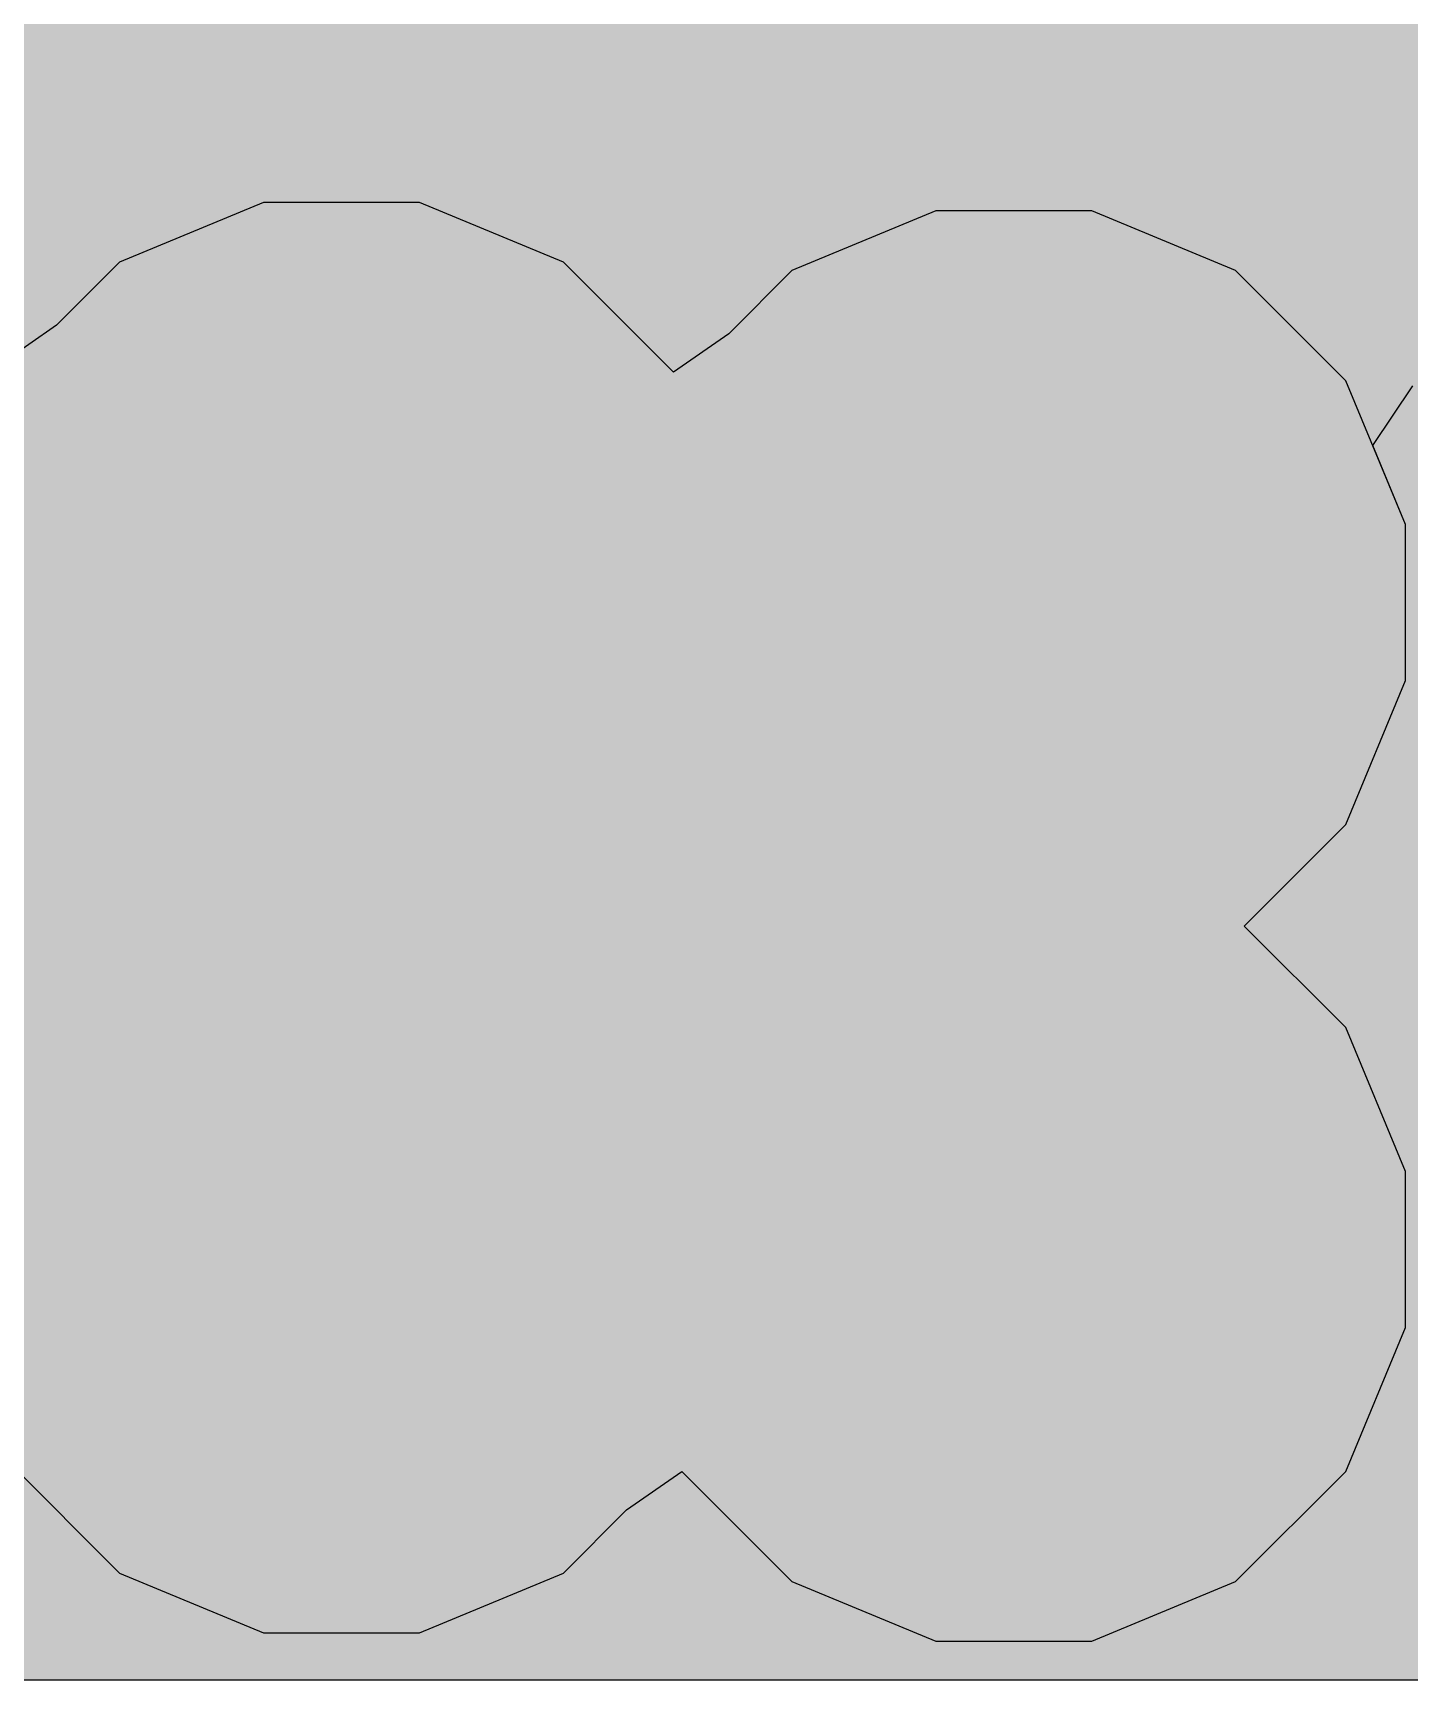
# Model space of a CAD drawing. Header units: inches. Extents: x -5 to 5328, y -4 to 5281.
# Drawn here: x 133.207 to 135.153, y 50.791 to 53.12 of the extents above; entities that cross this region are included whole.
import ezdxf

# ---------------------------------------------------------------- set-up
doc = ezdxf.new("R2010")
doc.units = ezdxf.units.IN
for name, color, linetype in [('Bottom Layer', 5, 'Continuous'), ('Bottom Solder', 6, 'Continuous'), ('Drill Drawing', 1, 'Continuous'), ('Layer 1', 16, 'Continuous'), ('Layer 2', 76, 'Continuous'), ('Top Layer', 1, 'Continuous'), ('Top Overlay', 2, 'Continuous'), ('Top Solder', 216, 'Continuous'), ('Via Holes', 16, 'Continuous')]:
    doc.layers.add(name, color=color, linetype=linetype)

# ---------------------------------------------------------------- blocks, each defined once
blk = doc.blocks.new('C___0805_200')
at = {"layer": 'Top Solder'}
blk.add_hatch(color=216, dxfattribs=at).paths.add_polyline_path([(-1.594, 0.832), (-0.438, 0.832), (-0.438, -0.832), (-1.594, -0.832)])
at = {"layer": 'Top Overlay'}
for points in [[(-1.6256, 0.8636, 0.127, 0.127, 0), (-1.6256, -0.8636, 0.127, 0.127, 0)], [(-1.6256, -0.8636, 0.127, 0.127, 0), (-0.6096, -0.8636, 0.127, 0.127, 0)]]:
    blk.add_lwpolyline(points, format="xyseb", dxfattribs=at)
blk.add_lwpolyline([(-1.6574, -0.8636, 0.0635, 0.0635, 1), (-1.5938, -0.8636, 0.0635, 0.0635, 1)], format="xyseb", close=True, dxfattribs=at)
blk.add_lwpolyline([(-1.6574, -0.8636, 0.0635, 0.0635, 1), (-1.5938, -0.8636, 0.0635, 0.0635, 1)], format="xyseb", close=True, dxfattribs=at)

msp = doc.modelspace()

# ---------------------------------------------------------------- hatches: boundary and pattern name
at = {"layer": 'Bottom Layer'}
h = msp.add_hatch(color=5, dxfattribs=at)
edge = h.paths.add_edge_path()
edge.add_arc((133.6432, 52.3266), 0.3, 0, 360)
h = msp.add_hatch(color=5, dxfattribs=at)
edge = h.paths.add_edge_path()
edge.add_arc((134.5942, 52.3146), 0.3, 0, 360)
h = msp.add_hatch(color=5, dxfattribs=at)
edge = h.paths.add_edge_path()
edge.add_arc((133.6432, 51.4116), 0.3, 0, 360)
h = msp.add_hatch(color=5, dxfattribs=at)
edge = h.paths.add_edge_path()
edge.add_arc((134.5942, 51.3996), 0.3, 0, 360)
at = {"layer": 'Bottom Solder'}
h = msp.add_hatch(color=6, dxfattribs=at)
edge = h.paths.add_edge_path()
edge.add_arc((133.6432, 52.3266), 0.4016, 0, 360)
h = msp.add_hatch(color=6, dxfattribs=at)
edge = h.paths.add_edge_path()
edge.add_arc((134.5942, 52.3146), 0.4016, 0, 360)
h = msp.add_hatch(color=6, dxfattribs=at)
edge = h.paths.add_edge_path()
edge.add_arc((133.6432, 51.4116), 0.4016, 0, 360)
h = msp.add_hatch(color=6, dxfattribs=at)
edge = h.paths.add_edge_path()
edge.add_arc((134.5942, 51.3996), 0.4016, 0, 360)
at = {"layer": 'Layer 1'}
h = msp.add_hatch(color=16, dxfattribs=at)
edge = h.paths.add_edge_path()
edge.add_arc((133.6432, 52.3266), 0.3, 0, 360)
h = msp.add_hatch(color=16, dxfattribs=at)
edge = h.paths.add_edge_path()
edge.add_arc((134.5942, 52.3146), 0.3, 0, 360)
h = msp.add_hatch(color=16, dxfattribs=at)
edge = h.paths.add_edge_path()
edge.add_arc((133.6432, 51.4116), 0.3, 0, 360)
h = msp.add_hatch(color=16, dxfattribs=at)
edge = h.paths.add_edge_path()
edge.add_arc((134.5942, 51.3996), 0.3, 0, 360)
at = {"layer": 'Layer 2'}
h = msp.add_hatch(color=76, dxfattribs=at)
edge = h.paths.add_edge_path()
edge.add_arc((133.6432, 52.3266), 0.3, 0, 360)
h = msp.add_hatch(color=76, dxfattribs=at)
edge = h.paths.add_edge_path()
edge.add_arc((134.5942, 52.3146), 0.3, 0, 360)
h = msp.add_hatch(color=76, dxfattribs=at)
edge = h.paths.add_edge_path()
edge.add_arc((133.6432, 51.4116), 0.3, 0, 360)
h = msp.add_hatch(color=76, dxfattribs=at)
edge = h.paths.add_edge_path()
edge.add_arc((134.5942, 51.3996), 0.3, 0, 360)
at = {"layer": 'Top Layer'}
msp.add_hatch(color=1, dxfattribs=at).paths.add_polyline_path([(131.7573, 50.7906), (136.7152, 50.7906), (136.7152, 54.4453), (131.7573, 54.4453)])
h = msp.add_hatch(color=1, dxfattribs=at)
edge = h.paths.add_edge_path()
edge.add_arc((133.6432, 52.3266), 0.3, 0, 360)
h = msp.add_hatch(color=1, dxfattribs=at)
edge = h.paths.add_edge_path()
edge.add_arc((134.5942, 52.3146), 0.3, 0, 360)
h = msp.add_hatch(color=1, dxfattribs=at)
edge = h.paths.add_edge_path()
edge.add_arc((133.6432, 51.4116), 0.3, 0, 360)
h = msp.add_hatch(color=1, dxfattribs=at)
edge = h.paths.add_edge_path()
edge.add_arc((134.5942, 51.3996), 0.3, 0, 360)
at = {"layer": 'Top Solder'}
h = msp.add_hatch(color=216, dxfattribs=at)
edge = h.paths.add_edge_path()
edge.add_arc((133.6432, 52.3266), 0.4016, 0, 360)
h = msp.add_hatch(color=216, dxfattribs=at)
edge = h.paths.add_edge_path()
edge.add_arc((134.5942, 52.3146), 0.4016, 0, 360)
h = msp.add_hatch(color=216, dxfattribs=at)
edge = h.paths.add_edge_path()
edge.add_arc((133.6432, 51.4116), 0.4016, 0, 360)
h = msp.add_hatch(color=216, dxfattribs=at)
edge = h.paths.add_edge_path()
edge.add_arc((134.5942, 51.3996), 0.4016, 0, 360)
at = {"layer": 'Via Holes'}
h = msp.add_hatch(color=7, dxfattribs=at)
edge = h.paths.add_edge_path()
edge.add_arc((133.6432, 52.3266), 0.15, 0, 360)
h = msp.add_hatch(color=7, dxfattribs=at)
edge = h.paths.add_edge_path()
edge.add_arc((134.5942, 52.3146), 0.15, 0, 360)
h = msp.add_hatch(color=7, dxfattribs=at)
edge = h.paths.add_edge_path()
edge.add_arc((133.6432, 51.4116), 0.15, 0, 360)
h = msp.add_hatch(color=7, dxfattribs=at)
edge = h.paths.add_edge_path()
edge.add_arc((134.5942, 51.3996), 0.15, 0, 360)

# ---------------------------------------------------------------- linework, layer by layer
at = {"layer": 'Bottom Layer'}
for p, q in [((133.533, 52.8806), (133.3293, 52.7962)), ((133.7534, 52.8806), (133.533, 52.8806)), ((133.957, 52.7962), (133.7534, 52.8806)), ((134.484, 52.8686), (134.2804, 52.7843)), ((134.7044, 52.8686), (134.484, 52.8686)), ((134.908, 52.7843), (134.7044, 52.8686)), ((133.3293, 52.7962), (133.24, 52.7068)), ((134.1128, 52.6404), (133.957, 52.7962)), ((134.2804, 52.7843), (134.191, 52.6949)), ((135.0639, 52.6284), (134.908, 52.7843)), ((133.24, 52.7068), (133.1618, 52.6523)), ((134.191, 52.6949), (134.1128, 52.6404)), ((135.1482, 52.4248), (135.0639, 52.6284)), ((135.1482, 52.2044), (135.1482, 52.4248)), ((135.0639, 52.0008), (135.1482, 52.2044)), ((134.9202, 51.8571), (135.0639, 52.0008)), ((135.0639, 51.7134), (134.9202, 51.8571)), ((135.1482, 51.5098), (135.0639, 51.7134)), ((135.1482, 51.2894), (135.1482, 51.5098)), ((135.0639, 51.0858), (135.1482, 51.2894)), ((133.1735, 51.0977), (133.3293, 50.9419)), ((134.0463, 51.0313), (134.1245, 51.0858)), ((134.1245, 51.0858), (134.2804, 50.93)), ((134.908, 50.93), (135.0639, 51.0858)), ((133.957, 50.9419), (134.0463, 51.0313)), ((133.3293, 50.9419), (133.533, 50.8576)), ((133.7534, 50.8576), (133.957, 50.9419)), ((134.2804, 50.93), (134.484, 50.8456)), ((134.7044, 50.8456), (134.908, 50.93)), ((133.533, 50.8576), (133.7534, 50.8576)), ((134.484, 50.8456), (134.7044, 50.8456))]:
    msp.add_line(p, q, dxfattribs=at)
at = {"layer": 'Drill Drawing'}
for points in [[(133.5162, 52.4536, 0.0508, 0.0508, 0), (133.6432, 52.5806, 0.0508, 0.0508, 0)], [(133.6432, 52.5806, 0.0508, 0.0508, 0), (133.7702, 52.4536, 0.0508, 0.0508, 0)], [(134.4672, 52.4416, 0.0508, 0.0508, 0), (134.5942, 52.5686, 0.0508, 0.0508, 0)], [(134.5942, 52.5686, 0.0508, 0.0508, 0), (134.7212, 52.4416, 0.0508, 0.0508, 0)], [(133.567, 52.4028, 0.0508, 0.0508, 0), (133.6432, 52.479, 0.0508, 0.0508, 0)], [(133.6432, 52.479, 0.0508, 0.0508, 0), (133.7194, 52.4028, 0.0508, 0.0508, 0)], [(134.518, 52.3908, 0.0508, 0.0508, 0), (134.5942, 52.467, 0.0508, 0.0508, 0)], [(134.5942, 52.467, 0.0508, 0.0508, 0), (134.6704, 52.3908, 0.0508, 0.0508, 0)], [(133.3892, 52.4536, 0.0508, 0.0508, 0), (133.5162, 52.3266, 0.0508, 0.0508, 0)], [(133.3892, 52.4536, 0.0508, 0.0508, 0), (133.5162, 52.4536, 0.0508, 0.0508, 0)], [(133.7702, 52.4536, 0.0508, 0.0508, 0), (133.8972, 52.4536, 0.0508, 0.0508, 0)], [(133.7702, 52.3266, 0.0508, 0.0508, 0), (133.8972, 52.4536, 0.0508, 0.0508, 0)], [(134.3402, 52.4416, 0.0508, 0.0508, 0), (134.4672, 52.3146, 0.0508, 0.0508, 0)], [(134.3402, 52.4416, 0.0508, 0.0508, 0), (134.4672, 52.4416, 0.0508, 0.0508, 0)], [(134.7212, 52.4416, 0.0508, 0.0508, 0), (134.8482, 52.4416, 0.0508, 0.0508, 0)], [(134.7212, 52.3146, 0.0508, 0.0508, 0), (134.8482, 52.4416, 0.0508, 0.0508, 0)], [(133.4908, 52.4028, 0.0508, 0.0508, 0), (133.567, 52.3266, 0.0508, 0.0508, 0)], [(133.4908, 52.4028, 0.0508, 0.0508, 0), (133.567, 52.4028, 0.0508, 0.0508, 0)], [(133.7194, 52.4028, 0.0508, 0.0508, 0), (133.7956, 52.4028, 0.0508, 0.0508, 0)], [(133.7194, 52.3266, 0.0508, 0.0508, 0), (133.7956, 52.4028, 0.0508, 0.0508, 0)], [(134.4418, 52.3908, 0.0508, 0.0508, 0), (134.518, 52.3146, 0.0508, 0.0508, 0)], [(134.4418, 52.3908, 0.0508, 0.0508, 0), (134.518, 52.3908, 0.0508, 0.0508, 0)], [(134.6704, 52.3908, 0.0508, 0.0508, 0), (134.7466, 52.3908, 0.0508, 0.0508, 0)], [(134.6704, 52.3146, 0.0508, 0.0508, 0), (134.7466, 52.3908, 0.0508, 0.0508, 0)], [(133.3892, 52.1996, 0.0508, 0.0508, 0), (133.5162, 52.3266, 0.0508, 0.0508, 0)], [(133.4908, 52.2504, 0.0508, 0.0508, 0), (133.567, 52.3266, 0.0508, 0.0508, 0)], [(133.7194, 52.3266, 0.0508, 0.0508, 0), (133.7956, 52.2504, 0.0508, 0.0508, 0)], [(133.7702, 52.3266, 0.0508, 0.0508, 0), (133.8972, 52.1996, 0.0508, 0.0508, 0)], [(134.3402, 52.1876, 0.0508, 0.0508, 0), (134.4672, 52.3146, 0.0508, 0.0508, 0)], [(134.4418, 52.2384, 0.0508, 0.0508, 0), (134.518, 52.3146, 0.0508, 0.0508, 0)], [(134.6704, 52.3146, 0.0508, 0.0508, 0), (134.7466, 52.2384, 0.0508, 0.0508, 0)], [(134.7212, 52.3146, 0.0508, 0.0508, 0), (134.8482, 52.1876, 0.0508, 0.0508, 0)], [(133.4908, 52.2504, 0.0508, 0.0508, 0), (133.567, 52.2504, 0.0508, 0.0508, 0)], [(133.567, 52.2504, 0.0508, 0.0508, 0), (133.6432, 52.1742, 0.0508, 0.0508, 0)], [(133.6432, 52.1742, 0.0508, 0.0508, 0), (133.7194, 52.2504, 0.0508, 0.0508, 0)], [(133.7194, 52.2504, 0.0508, 0.0508, 0), (133.7956, 52.2504, 0.0508, 0.0508, 0)], [(134.4418, 52.2384, 0.0508, 0.0508, 0), (134.518, 52.2384, 0.0508, 0.0508, 0)], [(134.518, 52.2384, 0.0508, 0.0508, 0), (134.5942, 52.1622, 0.0508, 0.0508, 0)], [(134.5942, 52.1622, 0.0508, 0.0508, 0), (134.6704, 52.2384, 0.0508, 0.0508, 0)], [(134.6704, 52.2384, 0.0508, 0.0508, 0), (134.7466, 52.2384, 0.0508, 0.0508, 0)], [(133.3892, 52.1996, 0.0508, 0.0508, 0), (133.5162, 52.1996, 0.0508, 0.0508, 0)], [(133.5162, 52.1996, 0.0508, 0.0508, 0), (133.6432, 52.0726, 0.0508, 0.0508, 0)], [(133.6432, 52.0726, 0.0508, 0.0508, 0), (133.7702, 52.1996, 0.0508, 0.0508, 0)], [(133.7702, 52.1996, 0.0508, 0.0508, 0), (133.8972, 52.1996, 0.0508, 0.0508, 0)], [(134.3402, 52.1876, 0.0508, 0.0508, 0), (134.4672, 52.1876, 0.0508, 0.0508, 0)], [(134.4672, 52.1876, 0.0508, 0.0508, 0), (134.5942, 52.0606, 0.0508, 0.0508, 0)], [(134.5942, 52.0606, 0.0508, 0.0508, 0), (134.7212, 52.1876, 0.0508, 0.0508, 0)], [(134.7212, 52.1876, 0.0508, 0.0508, 0), (134.8482, 52.1876, 0.0508, 0.0508, 0)], [(133.5162, 51.5386, 0.0508, 0.0508, 0), (133.6432, 51.6656, 0.0508, 0.0508, 0)], [(133.6432, 51.6656, 0.0508, 0.0508, 0), (133.7702, 51.5386, 0.0508, 0.0508, 0)], [(134.4672, 51.5266, 0.0508, 0.0508, 0), (134.5942, 51.6536, 0.0508, 0.0508, 0)], [(134.5942, 51.6536, 0.0508, 0.0508, 0), (134.7212, 51.5266, 0.0508, 0.0508, 0)], [(133.567, 51.4878, 0.0508, 0.0508, 0), (133.6432, 51.564, 0.0508, 0.0508, 0)], [(133.6432, 51.564, 0.0508, 0.0508, 0), (133.7194, 51.4878, 0.0508, 0.0508, 0)], [(133.3892, 51.5386, 0.0508, 0.0508, 0), (133.5162, 51.4116, 0.0508, 0.0508, 0)], [(133.3892, 51.5386, 0.0508, 0.0508, 0), (133.5162, 51.5386, 0.0508, 0.0508, 0)], [(133.7702, 51.5386, 0.0508, 0.0508, 0), (133.8972, 51.5386, 0.0508, 0.0508, 0)], [(133.7702, 51.4116, 0.0508, 0.0508, 0), (133.8972, 51.5386, 0.0508, 0.0508, 0)], [(134.518, 51.4758, 0.0508, 0.0508, 0), (134.5942, 51.552, 0.0508, 0.0508, 0)], [(134.5942, 51.552, 0.0508, 0.0508, 0), (134.6704, 51.4758, 0.0508, 0.0508, 0)], [(134.3402, 51.5266, 0.0508, 0.0508, 0), (134.4672, 51.3996, 0.0508, 0.0508, 0)], [(134.3402, 51.5266, 0.0508, 0.0508, 0), (134.4672, 51.5266, 0.0508, 0.0508, 0)], [(134.7212, 51.5266, 0.0508, 0.0508, 0), (134.8482, 51.5266, 0.0508, 0.0508, 0)], [(134.7212, 51.3996, 0.0508, 0.0508, 0), (134.8482, 51.5266, 0.0508, 0.0508, 0)], [(133.4908, 51.4878, 0.0508, 0.0508, 0), (133.567, 51.4116, 0.0508, 0.0508, 0)], [(133.4908, 51.4878, 0.0508, 0.0508, 0), (133.567, 51.4878, 0.0508, 0.0508, 0)], [(133.7194, 51.4878, 0.0508, 0.0508, 0), (133.7956, 51.4878, 0.0508, 0.0508, 0)], [(133.7194, 51.4116, 0.0508, 0.0508, 0), (133.7956, 51.4878, 0.0508, 0.0508, 0)], [(134.4418, 51.4758, 0.0508, 0.0508, 0), (134.518, 51.3996, 0.0508, 0.0508, 0)], [(134.4418, 51.4758, 0.0508, 0.0508, 0), (134.518, 51.4758, 0.0508, 0.0508, 0)], [(134.6704, 51.4758, 0.0508, 0.0508, 0), (134.7466, 51.4758, 0.0508, 0.0508, 0)], [(134.6704, 51.3996, 0.0508, 0.0508, 0), (134.7466, 51.4758, 0.0508, 0.0508, 0)], [(133.3892, 51.2846, 0.0508, 0.0508, 0), (133.5162, 51.4116, 0.0508, 0.0508, 0)], [(133.4908, 51.3354, 0.0508, 0.0508, 0), (133.567, 51.4116, 0.0508, 0.0508, 0)], [(133.7194, 51.4116, 0.0508, 0.0508, 0), (133.7956, 51.3354, 0.0508, 0.0508, 0)], [(133.7702, 51.4116, 0.0508, 0.0508, 0), (133.8972, 51.2846, 0.0508, 0.0508, 0)], [(134.3402, 51.2726, 0.0508, 0.0508, 0), (134.4672, 51.3996, 0.0508, 0.0508, 0)], [(134.4418, 51.3234, 0.0508, 0.0508, 0), (134.518, 51.3996, 0.0508, 0.0508, 0)], [(134.6704, 51.3996, 0.0508, 0.0508, 0), (134.7466, 51.3234, 0.0508, 0.0508, 0)], [(134.7212, 51.3996, 0.0508, 0.0508, 0), (134.8482, 51.2726, 0.0508, 0.0508, 0)], [(133.4908, 51.3354, 0.0508, 0.0508, 0), (133.567, 51.3354, 0.0508, 0.0508, 0)], [(133.567, 51.3354, 0.0508, 0.0508, 0), (133.6432, 51.2592, 0.0508, 0.0508, 0)], [(133.6432, 51.2592, 0.0508, 0.0508, 0), (133.7194, 51.3354, 0.0508, 0.0508, 0)], [(133.7194, 51.3354, 0.0508, 0.0508, 0), (133.7956, 51.3354, 0.0508, 0.0508, 0)], [(134.4418, 51.3234, 0.0508, 0.0508, 0), (134.518, 51.3234, 0.0508, 0.0508, 0)], [(134.518, 51.3234, 0.0508, 0.0508, 0), (134.5942, 51.2472, 0.0508, 0.0508, 0)], [(134.5942, 51.2472, 0.0508, 0.0508, 0), (134.6704, 51.3234, 0.0508, 0.0508, 0)], [(134.6704, 51.3234, 0.0508, 0.0508, 0), (134.7466, 51.3234, 0.0508, 0.0508, 0)], [(133.3892, 51.2846, 0.0508, 0.0508, 0), (133.5162, 51.2846, 0.0508, 0.0508, 0)], [(133.5162, 51.2846, 0.0508, 0.0508, 0), (133.6432, 51.1576, 0.0508, 0.0508, 0)], [(133.6432, 51.1576, 0.0508, 0.0508, 0), (133.7702, 51.2846, 0.0508, 0.0508, 0)], [(133.7702, 51.2846, 0.0508, 0.0508, 0), (133.8972, 51.2846, 0.0508, 0.0508, 0)], [(134.3402, 51.2726, 0.0508, 0.0508, 0), (134.4672, 51.2726, 0.0508, 0.0508, 0)], [(134.4672, 51.2726, 0.0508, 0.0508, 0), (134.5942, 51.1456, 0.0508, 0.0508, 0)], [(134.5942, 51.1456, 0.0508, 0.0508, 0), (134.7212, 51.2726, 0.0508, 0.0508, 0)], [(134.7212, 51.2726, 0.0508, 0.0508, 0), (134.8482, 51.2726, 0.0508, 0.0508, 0)]]:
    msp.add_lwpolyline(points, format="xyseb", dxfattribs=at)
for points in [[(133.6305, 52.5806, 0.0254, 0.0254, 1), (133.6559, 52.5806, 0.0254, 0.0254, 1)], [(133.6305, 52.5806, 0.0254, 0.0254, 1), (133.6559, 52.5806, 0.0254, 0.0254, 1)], [(134.5815, 52.5686, 0.0254, 0.0254, 1), (134.6069, 52.5686, 0.0254, 0.0254, 1)], [(134.5815, 52.5686, 0.0254, 0.0254, 1), (134.6069, 52.5686, 0.0254, 0.0254, 1)], [(133.6305, 52.479, 0.0254, 0.0254, 1), (133.6559, 52.479, 0.0254, 0.0254, 1)], [(133.6305, 52.479, 0.0254, 0.0254, 1), (133.6559, 52.479, 0.0254, 0.0254, 1)], [(134.5815, 52.467, 0.0254, 0.0254, 1), (134.6069, 52.467, 0.0254, 0.0254, 1)], [(134.5815, 52.467, 0.0254, 0.0254, 1), (134.6069, 52.467, 0.0254, 0.0254, 1)], [(133.3765, 52.4536, 0.0254, 0.0254, 1), (133.4019, 52.4536, 0.0254, 0.0254, 1)], [(133.3765, 52.4536, 0.0254, 0.0254, 1), (133.4019, 52.4536, 0.0254, 0.0254, 1)], [(133.5035, 52.4536, 0.0254, 0.0254, 1), (133.5289, 52.4536, 0.0254, 0.0254, 1)], [(133.5035, 52.4536, 0.0254, 0.0254, 1), (133.5289, 52.4536, 0.0254, 0.0254, 1)], [(133.7575, 52.4536, 0.0254, 0.0254, 1), (133.7829, 52.4536, 0.0254, 0.0254, 1)], [(133.7575, 52.4536, 0.0254, 0.0254, 1), (133.7829, 52.4536, 0.0254, 0.0254, 1)], [(133.8845, 52.4536, 0.0254, 0.0254, 1), (133.9099, 52.4536, 0.0254, 0.0254, 1)], [(133.8845, 52.4536, 0.0254, 0.0254, 1), (133.9099, 52.4536, 0.0254, 0.0254, 1)], [(134.3275, 52.4416, 0.0254, 0.0254, 1), (134.3529, 52.4416, 0.0254, 0.0254, 1)], [(134.3275, 52.4416, 0.0254, 0.0254, 1), (134.3529, 52.4416, 0.0254, 0.0254, 1)], [(134.4545, 52.4416, 0.0254, 0.0254, 1), (134.4799, 52.4416, 0.0254, 0.0254, 1)], [(134.4545, 52.4416, 0.0254, 0.0254, 1), (134.4799, 52.4416, 0.0254, 0.0254, 1)], [(134.7085, 52.4416, 0.0254, 0.0254, 1), (134.7339, 52.4416, 0.0254, 0.0254, 1)], [(134.7085, 52.4416, 0.0254, 0.0254, 1), (134.7339, 52.4416, 0.0254, 0.0254, 1)], [(134.8355, 52.4416, 0.0254, 0.0254, 1), (134.8609, 52.4416, 0.0254, 0.0254, 1)], [(134.8355, 52.4416, 0.0254, 0.0254, 1), (134.8609, 52.4416, 0.0254, 0.0254, 1)], [(133.4781, 52.4028, 0.0254, 0.0254, 1), (133.5035, 52.4028, 0.0254, 0.0254, 1)], [(133.4781, 52.4028, 0.0254, 0.0254, 1), (133.5035, 52.4028, 0.0254, 0.0254, 1)], [(133.5543, 52.4028, 0.0254, 0.0254, 1), (133.5797, 52.4028, 0.0254, 0.0254, 1)], [(133.5543, 52.4028, 0.0254, 0.0254, 1), (133.5797, 52.4028, 0.0254, 0.0254, 1)], [(133.7067, 52.4028, 0.0254, 0.0254, 1), (133.7321, 52.4028, 0.0254, 0.0254, 1)], [(133.7067, 52.4028, 0.0254, 0.0254, 1), (133.7321, 52.4028, 0.0254, 0.0254, 1)], [(133.7829, 52.4028, 0.0254, 0.0254, 1), (133.8083, 52.4028, 0.0254, 0.0254, 1)], [(133.7829, 52.4028, 0.0254, 0.0254, 1), (133.8083, 52.4028, 0.0254, 0.0254, 1)], [(134.4291, 52.3908, 0.0254, 0.0254, 1), (134.4545, 52.3908, 0.0254, 0.0254, 1)], [(134.4291, 52.3908, 0.0254, 0.0254, 1), (134.4545, 52.3908, 0.0254, 0.0254, 1)], [(134.5053, 52.3908, 0.0254, 0.0254, 1), (134.5307, 52.3908, 0.0254, 0.0254, 1)], [(134.5053, 52.3908, 0.0254, 0.0254, 1), (134.5307, 52.3908, 0.0254, 0.0254, 1)], [(134.6577, 52.3908, 0.0254, 0.0254, 1), (134.6831, 52.3908, 0.0254, 0.0254, 1)], [(134.6577, 52.3908, 0.0254, 0.0254, 1), (134.6831, 52.3908, 0.0254, 0.0254, 1)], [(134.7339, 52.3908, 0.0254, 0.0254, 1), (134.7593, 52.3908, 0.0254, 0.0254, 1)], [(134.7339, 52.3908, 0.0254, 0.0254, 1), (134.7593, 52.3908, 0.0254, 0.0254, 1)], [(133.5035, 52.3266, 0.0254, 0.0254, 1), (133.5289, 52.3266, 0.0254, 0.0254, 1)], [(133.5035, 52.3266, 0.0254, 0.0254, 1), (133.5289, 52.3266, 0.0254, 0.0254, 1)], [(133.5543, 52.3266, 0.0254, 0.0254, 1), (133.5797, 52.3266, 0.0254, 0.0254, 1)], [(133.5543, 52.3266, 0.0254, 0.0254, 1), (133.5797, 52.3266, 0.0254, 0.0254, 1)], [(133.7067, 52.3266, 0.0254, 0.0254, 1), (133.7321, 52.3266, 0.0254, 0.0254, 1)], [(133.7067, 52.3266, 0.0254, 0.0254, 1), (133.7321, 52.3266, 0.0254, 0.0254, 1)], [(133.7575, 52.3266, 0.0254, 0.0254, 1), (133.7829, 52.3266, 0.0254, 0.0254, 1)], [(133.7575, 52.3266, 0.0254, 0.0254, 1), (133.7829, 52.3266, 0.0254, 0.0254, 1)], [(134.4545, 52.3146, 0.0254, 0.0254, 1), (134.4799, 52.3146, 0.0254, 0.0254, 1)], [(134.4545, 52.3146, 0.0254, 0.0254, 1), (134.4799, 52.3146, 0.0254, 0.0254, 1)], [(134.5053, 52.3146, 0.0254, 0.0254, 1), (134.5307, 52.3146, 0.0254, 0.0254, 1)], [(134.5053, 52.3146, 0.0254, 0.0254, 1), (134.5307, 52.3146, 0.0254, 0.0254, 1)], [(134.6577, 52.3146, 0.0254, 0.0254, 1), (134.6831, 52.3146, 0.0254, 0.0254, 1)], [(134.6577, 52.3146, 0.0254, 0.0254, 1), (134.6831, 52.3146, 0.0254, 0.0254, 1)], [(134.7085, 52.3146, 0.0254, 0.0254, 1), (134.7339, 52.3146, 0.0254, 0.0254, 1)], [(134.7085, 52.3146, 0.0254, 0.0254, 1), (134.7339, 52.3146, 0.0254, 0.0254, 1)], [(133.4781, 52.2504, 0.0254, 0.0254, 1), (133.5035, 52.2504, 0.0254, 0.0254, 1)], [(133.4781, 52.2504, 0.0254, 0.0254, 1), (133.5035, 52.2504, 0.0254, 0.0254, 1)], [(133.5543, 52.2504, 0.0254, 0.0254, 1), (133.5797, 52.2504, 0.0254, 0.0254, 1)], [(133.5543, 52.2504, 0.0254, 0.0254, 1), (133.5797, 52.2504, 0.0254, 0.0254, 1)], [(133.7067, 52.2504, 0.0254, 0.0254, 1), (133.7321, 52.2504, 0.0254, 0.0254, 1)], [(133.7067, 52.2504, 0.0254, 0.0254, 1), (133.7321, 52.2504, 0.0254, 0.0254, 1)], [(133.7829, 52.2504, 0.0254, 0.0254, 1), (133.8083, 52.2504, 0.0254, 0.0254, 1)], [(133.7829, 52.2504, 0.0254, 0.0254, 1), (133.8083, 52.2504, 0.0254, 0.0254, 1)], [(134.4291, 52.2384, 0.0254, 0.0254, 1), (134.4545, 52.2384, 0.0254, 0.0254, 1)], [(134.4291, 52.2384, 0.0254, 0.0254, 1), (134.4545, 52.2384, 0.0254, 0.0254, 1)], [(134.5053, 52.2384, 0.0254, 0.0254, 1), (134.5307, 52.2384, 0.0254, 0.0254, 1)], [(134.5053, 52.2384, 0.0254, 0.0254, 1), (134.5307, 52.2384, 0.0254, 0.0254, 1)], [(134.6577, 52.2384, 0.0254, 0.0254, 1), (134.6831, 52.2384, 0.0254, 0.0254, 1)], [(134.6577, 52.2384, 0.0254, 0.0254, 1), (134.6831, 52.2384, 0.0254, 0.0254, 1)], [(134.7339, 52.2384, 0.0254, 0.0254, 1), (134.7593, 52.2384, 0.0254, 0.0254, 1)], [(134.7339, 52.2384, 0.0254, 0.0254, 1), (134.7593, 52.2384, 0.0254, 0.0254, 1)], [(133.3765, 52.1996, 0.0254, 0.0254, 1), (133.4019, 52.1996, 0.0254, 0.0254, 1)], [(133.3765, 52.1996, 0.0254, 0.0254, 1), (133.4019, 52.1996, 0.0254, 0.0254, 1)], [(133.5035, 52.1996, 0.0254, 0.0254, 1), (133.5289, 52.1996, 0.0254, 0.0254, 1)], [(133.5035, 52.1996, 0.0254, 0.0254, 1), (133.5289, 52.1996, 0.0254, 0.0254, 1)], [(133.7575, 52.1996, 0.0254, 0.0254, 1), (133.7829, 52.1996, 0.0254, 0.0254, 1)], [(133.7575, 52.1996, 0.0254, 0.0254, 1), (133.7829, 52.1996, 0.0254, 0.0254, 1)], [(133.8845, 52.1996, 0.0254, 0.0254, 1), (133.9099, 52.1996, 0.0254, 0.0254, 1)], [(133.8845, 52.1996, 0.0254, 0.0254, 1), (133.9099, 52.1996, 0.0254, 0.0254, 1)], [(134.3275, 52.1876, 0.0254, 0.0254, 1), (134.3529, 52.1876, 0.0254, 0.0254, 1)], [(134.3275, 52.1876, 0.0254, 0.0254, 1), (134.3529, 52.1876, 0.0254, 0.0254, 1)], [(134.4545, 52.1876, 0.0254, 0.0254, 1), (134.4799, 52.1876, 0.0254, 0.0254, 1)], [(134.4545, 52.1876, 0.0254, 0.0254, 1), (134.4799, 52.1876, 0.0254, 0.0254, 1)], [(134.7085, 52.1876, 0.0254, 0.0254, 1), (134.7339, 52.1876, 0.0254, 0.0254, 1)], [(134.7085, 52.1876, 0.0254, 0.0254, 1), (134.7339, 52.1876, 0.0254, 0.0254, 1)], [(134.8355, 52.1876, 0.0254, 0.0254, 1), (134.8609, 52.1876, 0.0254, 0.0254, 1)], [(134.8355, 52.1876, 0.0254, 0.0254, 1), (134.8609, 52.1876, 0.0254, 0.0254, 1)], [(133.6305, 52.1742, 0.0254, 0.0254, 1), (133.6559, 52.1742, 0.0254, 0.0254, 1)], [(133.6305, 52.1742, 0.0254, 0.0254, 1), (133.6559, 52.1742, 0.0254, 0.0254, 1)], [(134.5815, 52.1622, 0.0254, 0.0254, 1), (134.6069, 52.1622, 0.0254, 0.0254, 1)], [(134.5815, 52.1622, 0.0254, 0.0254, 1), (134.6069, 52.1622, 0.0254, 0.0254, 1)], [(133.6305, 52.0726, 0.0254, 0.0254, 1), (133.6559, 52.0726, 0.0254, 0.0254, 1)], [(133.6305, 52.0726, 0.0254, 0.0254, 1), (133.6559, 52.0726, 0.0254, 0.0254, 1)], [(134.5815, 52.0606, 0.0254, 0.0254, 1), (134.6069, 52.0606, 0.0254, 0.0254, 1)], [(134.5815, 52.0606, 0.0254, 0.0254, 1), (134.6069, 52.0606, 0.0254, 0.0254, 1)], [(133.6305, 51.6656, 0.0254, 0.0254, 1), (133.6559, 51.6656, 0.0254, 0.0254, 1)], [(133.6305, 51.6656, 0.0254, 0.0254, 1), (133.6559, 51.6656, 0.0254, 0.0254, 1)], [(134.5815, 51.6536, 0.0254, 0.0254, 1), (134.6069, 51.6536, 0.0254, 0.0254, 1)], [(134.5815, 51.6536, 0.0254, 0.0254, 1), (134.6069, 51.6536, 0.0254, 0.0254, 1)], [(133.6305, 51.564, 0.0254, 0.0254, 1), (133.6559, 51.564, 0.0254, 0.0254, 1)], [(133.6305, 51.564, 0.0254, 0.0254, 1), (133.6559, 51.564, 0.0254, 0.0254, 1)], [(133.3765, 51.5386, 0.0254, 0.0254, 1), (133.4019, 51.5386, 0.0254, 0.0254, 1)], [(133.3765, 51.5386, 0.0254, 0.0254, 1), (133.4019, 51.5386, 0.0254, 0.0254, 1)], [(133.5035, 51.5386, 0.0254, 0.0254, 1), (133.5289, 51.5386, 0.0254, 0.0254, 1)], [(133.5035, 51.5386, 0.0254, 0.0254, 1), (133.5289, 51.5386, 0.0254, 0.0254, 1)], [(133.7575, 51.5386, 0.0254, 0.0254, 1), (133.7829, 51.5386, 0.0254, 0.0254, 1)], [(133.7575, 51.5386, 0.0254, 0.0254, 1), (133.7829, 51.5386, 0.0254, 0.0254, 1)], [(133.8845, 51.5386, 0.0254, 0.0254, 1), (133.9099, 51.5386, 0.0254, 0.0254, 1)], [(133.8845, 51.5386, 0.0254, 0.0254, 1), (133.9099, 51.5386, 0.0254, 0.0254, 1)], [(134.5815, 51.552, 0.0254, 0.0254, 1), (134.6069, 51.552, 0.0254, 0.0254, 1)], [(134.5815, 51.552, 0.0254, 0.0254, 1), (134.6069, 51.552, 0.0254, 0.0254, 1)], [(134.3275, 51.5266, 0.0254, 0.0254, 1), (134.3529, 51.5266, 0.0254, 0.0254, 1)], [(134.3275, 51.5266, 0.0254, 0.0254, 1), (134.3529, 51.5266, 0.0254, 0.0254, 1)], [(134.4545, 51.5266, 0.0254, 0.0254, 1), (134.4799, 51.5266, 0.0254, 0.0254, 1)], [(134.4545, 51.5266, 0.0254, 0.0254, 1), (134.4799, 51.5266, 0.0254, 0.0254, 1)], [(134.7085, 51.5266, 0.0254, 0.0254, 1), (134.7339, 51.5266, 0.0254, 0.0254, 1)], [(134.7085, 51.5266, 0.0254, 0.0254, 1), (134.7339, 51.5266, 0.0254, 0.0254, 1)], [(134.8355, 51.5266, 0.0254, 0.0254, 1), (134.8609, 51.5266, 0.0254, 0.0254, 1)], [(134.8355, 51.5266, 0.0254, 0.0254, 1), (134.8609, 51.5266, 0.0254, 0.0254, 1)], [(133.4781, 51.4878, 0.0254, 0.0254, 1), (133.5035, 51.4878, 0.0254, 0.0254, 1)], [(133.4781, 51.4878, 0.0254, 0.0254, 1), (133.5035, 51.4878, 0.0254, 0.0254, 1)], [(133.5543, 51.4878, 0.0254, 0.0254, 1), (133.5797, 51.4878, 0.0254, 0.0254, 1)], [(133.5543, 51.4878, 0.0254, 0.0254, 1), (133.5797, 51.4878, 0.0254, 0.0254, 1)], [(133.7067, 51.4878, 0.0254, 0.0254, 1), (133.7321, 51.4878, 0.0254, 0.0254, 1)], [(133.7067, 51.4878, 0.0254, 0.0254, 1), (133.7321, 51.4878, 0.0254, 0.0254, 1)], [(133.7829, 51.4878, 0.0254, 0.0254, 1), (133.8083, 51.4878, 0.0254, 0.0254, 1)], [(133.7829, 51.4878, 0.0254, 0.0254, 1), (133.8083, 51.4878, 0.0254, 0.0254, 1)], [(134.4291, 51.4758, 0.0254, 0.0254, 1), (134.4545, 51.4758, 0.0254, 0.0254, 1)], [(134.4291, 51.4758, 0.0254, 0.0254, 1), (134.4545, 51.4758, 0.0254, 0.0254, 1)], [(134.5053, 51.4758, 0.0254, 0.0254, 1), (134.5307, 51.4758, 0.0254, 0.0254, 1)], [(134.5053, 51.4758, 0.0254, 0.0254, 1), (134.5307, 51.4758, 0.0254, 0.0254, 1)], [(134.6577, 51.4758, 0.0254, 0.0254, 1), (134.6831, 51.4758, 0.0254, 0.0254, 1)], [(134.6577, 51.4758, 0.0254, 0.0254, 1), (134.6831, 51.4758, 0.0254, 0.0254, 1)], [(134.7339, 51.4758, 0.0254, 0.0254, 1), (134.7593, 51.4758, 0.0254, 0.0254, 1)], [(134.7339, 51.4758, 0.0254, 0.0254, 1), (134.7593, 51.4758, 0.0254, 0.0254, 1)], [(133.5035, 51.4116, 0.0254, 0.0254, 1), (133.5289, 51.4116, 0.0254, 0.0254, 1)], [(133.5035, 51.4116, 0.0254, 0.0254, 1), (133.5289, 51.4116, 0.0254, 0.0254, 1)], [(133.5543, 51.4116, 0.0254, 0.0254, 1), (133.5797, 51.4116, 0.0254, 0.0254, 1)], [(133.5543, 51.4116, 0.0254, 0.0254, 1), (133.5797, 51.4116, 0.0254, 0.0254, 1)], [(133.7067, 51.4116, 0.0254, 0.0254, 1), (133.7321, 51.4116, 0.0254, 0.0254, 1)], [(133.7067, 51.4116, 0.0254, 0.0254, 1), (133.7321, 51.4116, 0.0254, 0.0254, 1)], [(133.7575, 51.4116, 0.0254, 0.0254, 1), (133.7829, 51.4116, 0.0254, 0.0254, 1)], [(133.7575, 51.4116, 0.0254, 0.0254, 1), (133.7829, 51.4116, 0.0254, 0.0254, 1)], [(134.4545, 51.3996, 0.0254, 0.0254, 1), (134.4799, 51.3996, 0.0254, 0.0254, 1)], [(134.4545, 51.3996, 0.0254, 0.0254, 1), (134.4799, 51.3996, 0.0254, 0.0254, 1)], [(134.5053, 51.3996, 0.0254, 0.0254, 1), (134.5307, 51.3996, 0.0254, 0.0254, 1)], [(134.5053, 51.3996, 0.0254, 0.0254, 1), (134.5307, 51.3996, 0.0254, 0.0254, 1)], [(134.6577, 51.3996, 0.0254, 0.0254, 1), (134.6831, 51.3996, 0.0254, 0.0254, 1)], [(134.6577, 51.3996, 0.0254, 0.0254, 1), (134.6831, 51.3996, 0.0254, 0.0254, 1)], [(134.7085, 51.3996, 0.0254, 0.0254, 1), (134.7339, 51.3996, 0.0254, 0.0254, 1)], [(134.7085, 51.3996, 0.0254, 0.0254, 1), (134.7339, 51.3996, 0.0254, 0.0254, 1)], [(133.4781, 51.3354, 0.0254, 0.0254, 1), (133.5035, 51.3354, 0.0254, 0.0254, 1)], [(133.4781, 51.3354, 0.0254, 0.0254, 1), (133.5035, 51.3354, 0.0254, 0.0254, 1)], [(133.5543, 51.3354, 0.0254, 0.0254, 1), (133.5797, 51.3354, 0.0254, 0.0254, 1)], [(133.5543, 51.3354, 0.0254, 0.0254, 1), (133.5797, 51.3354, 0.0254, 0.0254, 1)], [(133.7067, 51.3354, 0.0254, 0.0254, 1), (133.7321, 51.3354, 0.0254, 0.0254, 1)], [(133.7067, 51.3354, 0.0254, 0.0254, 1), (133.7321, 51.3354, 0.0254, 0.0254, 1)], [(133.7829, 51.3354, 0.0254, 0.0254, 1), (133.8083, 51.3354, 0.0254, 0.0254, 1)], [(133.7829, 51.3354, 0.0254, 0.0254, 1), (133.8083, 51.3354, 0.0254, 0.0254, 1)], [(134.4291, 51.3234, 0.0254, 0.0254, 1), (134.4545, 51.3234, 0.0254, 0.0254, 1)], [(134.4291, 51.3234, 0.0254, 0.0254, 1), (134.4545, 51.3234, 0.0254, 0.0254, 1)], [(134.5053, 51.3234, 0.0254, 0.0254, 1), (134.5307, 51.3234, 0.0254, 0.0254, 1)], [(134.5053, 51.3234, 0.0254, 0.0254, 1), (134.5307, 51.3234, 0.0254, 0.0254, 1)], [(134.6577, 51.3234, 0.0254, 0.0254, 1), (134.6831, 51.3234, 0.0254, 0.0254, 1)], [(134.6577, 51.3234, 0.0254, 0.0254, 1), (134.6831, 51.3234, 0.0254, 0.0254, 1)], [(134.7339, 51.3234, 0.0254, 0.0254, 1), (134.7593, 51.3234, 0.0254, 0.0254, 1)], [(134.7339, 51.3234, 0.0254, 0.0254, 1), (134.7593, 51.3234, 0.0254, 0.0254, 1)], [(133.3765, 51.2846, 0.0254, 0.0254, 1), (133.4019, 51.2846, 0.0254, 0.0254, 1)], [(133.3765, 51.2846, 0.0254, 0.0254, 1), (133.4019, 51.2846, 0.0254, 0.0254, 1)], [(133.5035, 51.2846, 0.0254, 0.0254, 1), (133.5289, 51.2846, 0.0254, 0.0254, 1)], [(133.5035, 51.2846, 0.0254, 0.0254, 1), (133.5289, 51.2846, 0.0254, 0.0254, 1)], [(133.7575, 51.2846, 0.0254, 0.0254, 1), (133.7829, 51.2846, 0.0254, 0.0254, 1)], [(133.7575, 51.2846, 0.0254, 0.0254, 1), (133.7829, 51.2846, 0.0254, 0.0254, 1)], [(133.8845, 51.2846, 0.0254, 0.0254, 1), (133.9099, 51.2846, 0.0254, 0.0254, 1)], [(133.8845, 51.2846, 0.0254, 0.0254, 1), (133.9099, 51.2846, 0.0254, 0.0254, 1)], [(133.6305, 51.2592, 0.0254, 0.0254, 1), (133.6559, 51.2592, 0.0254, 0.0254, 1)], [(133.6305, 51.2592, 0.0254, 0.0254, 1), (133.6559, 51.2592, 0.0254, 0.0254, 1)], [(134.3275, 51.2726, 0.0254, 0.0254, 1), (134.3529, 51.2726, 0.0254, 0.0254, 1)], [(134.3275, 51.2726, 0.0254, 0.0254, 1), (134.3529, 51.2726, 0.0254, 0.0254, 1)], [(134.4545, 51.2726, 0.0254, 0.0254, 1), (134.4799, 51.2726, 0.0254, 0.0254, 1)], [(134.4545, 51.2726, 0.0254, 0.0254, 1), (134.4799, 51.2726, 0.0254, 0.0254, 1)], [(134.7085, 51.2726, 0.0254, 0.0254, 1), (134.7339, 51.2726, 0.0254, 0.0254, 1)], [(134.7085, 51.2726, 0.0254, 0.0254, 1), (134.7339, 51.2726, 0.0254, 0.0254, 1)], [(134.8355, 51.2726, 0.0254, 0.0254, 1), (134.8609, 51.2726, 0.0254, 0.0254, 1)], [(134.8355, 51.2726, 0.0254, 0.0254, 1), (134.8609, 51.2726, 0.0254, 0.0254, 1)], [(134.5815, 51.2472, 0.0254, 0.0254, 1), (134.6069, 51.2472, 0.0254, 0.0254, 1)], [(134.5815, 51.2472, 0.0254, 0.0254, 1), (134.6069, 51.2472, 0.0254, 0.0254, 1)], [(133.6305, 51.1576, 0.0254, 0.0254, 1), (133.6559, 51.1576, 0.0254, 0.0254, 1)], [(133.6305, 51.1576, 0.0254, 0.0254, 1), (133.6559, 51.1576, 0.0254, 0.0254, 1)], [(134.5815, 51.1456, 0.0254, 0.0254, 1), (134.6069, 51.1456, 0.0254, 0.0254, 1)], [(134.5815, 51.1456, 0.0254, 0.0254, 1), (134.6069, 51.1456, 0.0254, 0.0254, 1)]]:
    msp.add_lwpolyline(points, format="xyseb", close=True, dxfattribs=at)
at = {"layer": 'Layer 2'}
for p, q in [((135.1019, 52.5366), (135.1584, 52.621)), ((135.1482, 52.4248), (135.1019, 52.5366)), ((135.1482, 52.2044), (135.1482, 52.4248)), ((135.0639, 52.0008), (135.1482, 52.2044)), ((134.9202, 51.8571), (135.0639, 52.0008)), ((135.0639, 51.7134), (134.9202, 51.8571)), ((135.1482, 51.5098), (135.0639, 51.7134)), ((135.1482, 51.2894), (135.1482, 51.5098)), ((135.0639, 51.0858), (135.1482, 51.2894)), ((133.1735, 51.0977), (133.3293, 50.9419)), ((134.0463, 51.0313), (134.1245, 51.0858)), ((134.1245, 51.0858), (134.2804, 50.93)), ((134.908, 50.93), (135.0639, 51.0858)), ((133.957, 50.9419), (134.0463, 51.0313)), ((133.3293, 50.9419), (133.533, 50.8576)), ((133.7534, 50.8576), (133.957, 50.9419)), ((134.2804, 50.93), (134.484, 50.8456)), ((134.7044, 50.8456), (134.908, 50.93)), ((133.533, 50.8576), (133.7534, 50.8576)), ((134.484, 50.8456), (134.7044, 50.8456))]:
    msp.add_line(p, q, dxfattribs=at)
at = {"layer": 'Top Layer'}
msp.add_line((136.7152, 50.7906), (131.7573, 50.7906), dxfattribs=at)

# ---------------------------------------------------------------- block references
at = {"rotation": 90}
msp.add_blockref('C___0805_200', (132.5193, 54.6549), dxfattribs=at)

doc.saveas('drawing.dxf')
